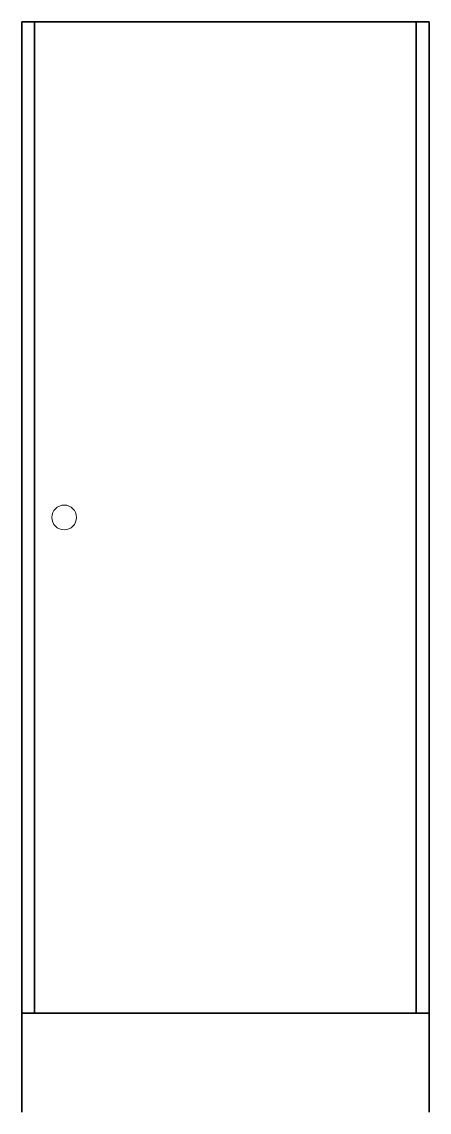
# Model space of a CAD drawing. Header units: metres. Extents: x 0 to 82, y 0 to 220.
import ezdxf

# ---------------------------------------------------------------- set-up
doc = ezdxf.new("R2010")
doc.units = ezdxf.units.M
doc.header["$LTSCALE"] = 5
doc.header["$MEASUREMENT"] = 0
doc.layers.add('A-ELEV-MBE1', color=7, linetype='Continuous', lineweight=35)
doc.layers.add('A-FURN', color=8, linetype='Continuous', lineweight=18)

msp = doc.modelspace()

# ---------------------------------------------------------------- linework, layer by layer
at = {"layer": 'A-ELEV-MBE1'}
for p, q in [((0, 220), (0, 0)), ((0, 220), (82.14, 220)), ((0, 0), (0, 220)), ((2.55, 220), (2.55, 20)), ((79.55, 220), (79.55, 20)), ((82.14, 220), (82.14, 0)), ((82.14, 0), (82.14, 220)), ((82.14, 20), (0, 20))]:
    msp.add_line(p, q, dxfattribs=at)
at = {"layer": 'A-FURN', "ltscale": 0.8}
msp.add_circle((8.54, 120), 2.5, dxfattribs=at)

doc.saveas('drawing.dxf')
